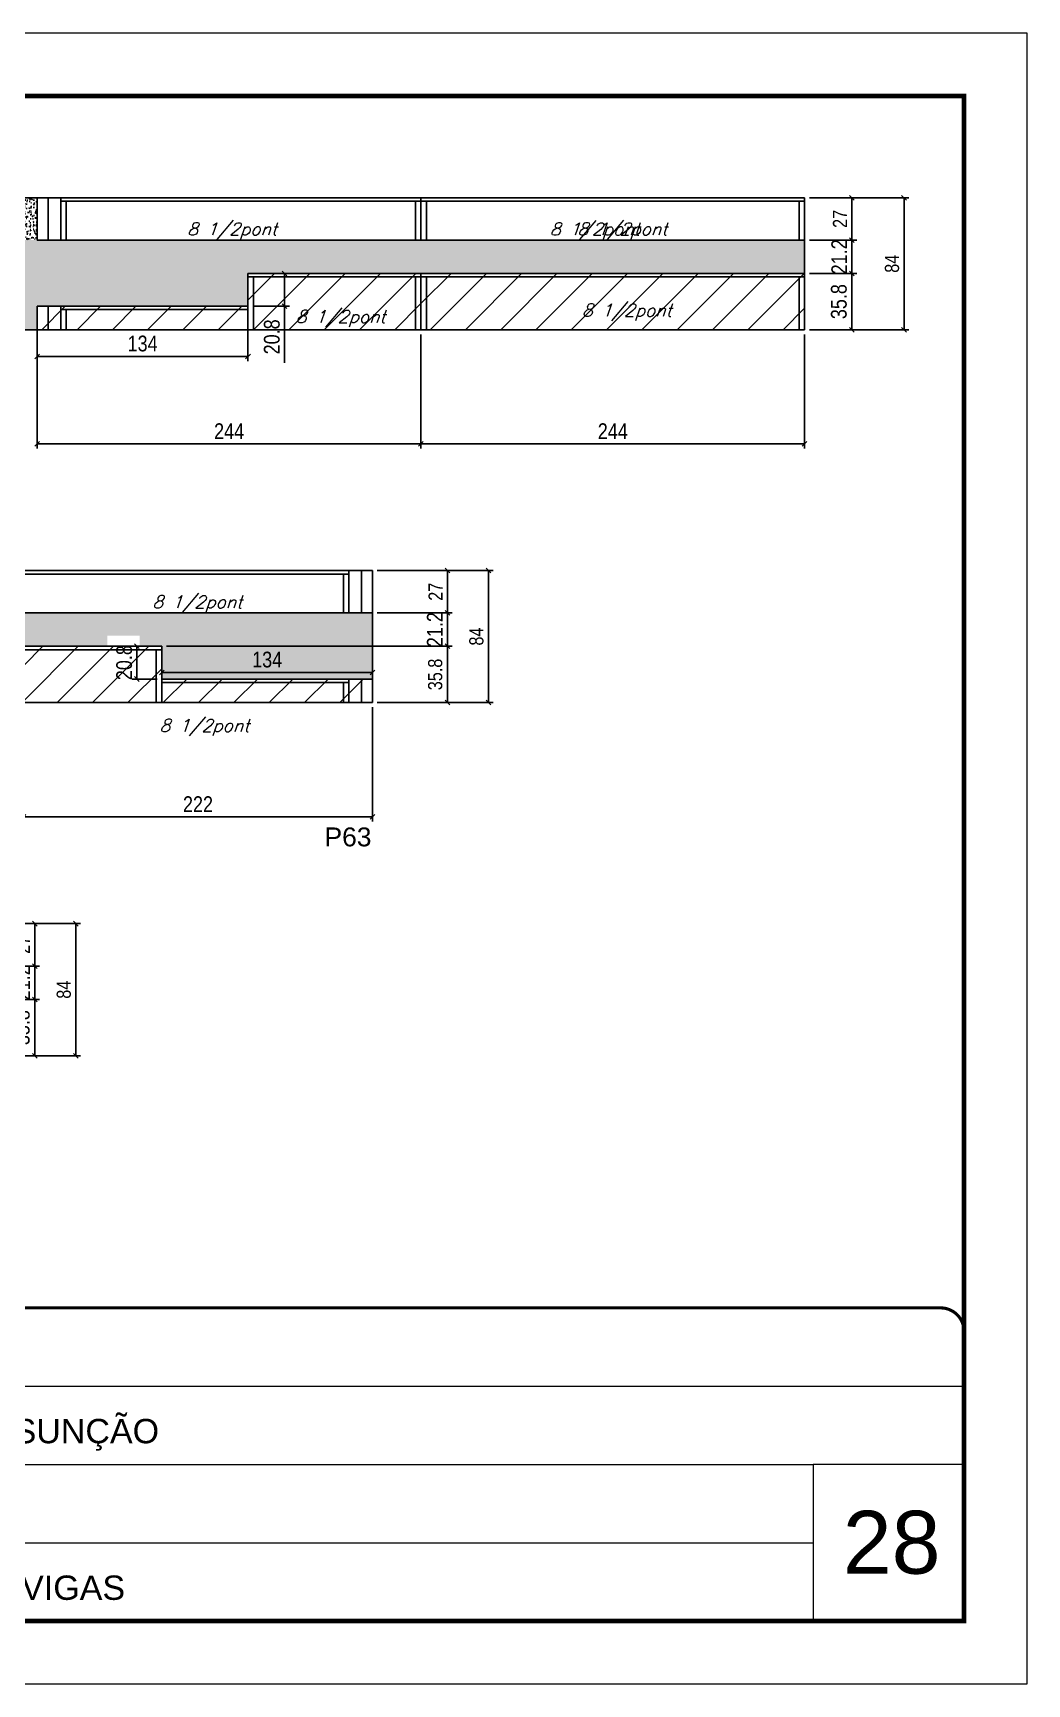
# Model space of a CAD drawing. Extents: x -20960 to -5926, y -2106 to 21915.
# Drawn here: x -6586 to -5953, y 13974 to 15024 of the extents above; entities that cross this region are included whole.
import ezdxf

# ---------------------------------------------------------------- set-up
doc = ezdxf.new("R2010")
doc.units = 0
doc.linetypes.add('CONTINUO', pattern=[0])
doc.linetypes.add('DASHED', pattern=[0.75, 0.5, -0.25])
for name, color, linetype in [('5', 5, 'Continuous'), ('COTA', 241, 'Continuous'), ('Painéis', 200, 'Continuous'), ('Reaproveitamento', 251, 'Continuous'), ('SARR_2.2x7', 40, 'Continuous'), ('SARR_3.5x7', 81, 'Continuous'), ('texto', 7, 'Continuous')]:
    doc.layers.add(name, color=color, linetype=linetype)
for name, color, linetype, lineweight in [('CARIMBO', 255, 'Continuous', 9), ('Folhas', 255, 'Continuous', 9), ('SARRAFO DE PRESSAO', 251, 'DASHED', 9)]:
    doc.layers.add(name, color=color, linetype=linetype, lineweight=lineweight)
doc.styles.add('ARIAL', font='arial.ttf')
doc.styles.add('COTA TECNICA', font='techl___.ttf', dxfattribs={"height": 10})
doc.styles.add('COTA TECNICA-50', font='techl___.ttf', dxfattribs={"height": 9})
doc.styles.add('Romans', font='romans.shx')
doc.styles.get("Standard").update_dxf_attribs({"font": 'arial.ttf'})
doc.dimstyles.new('COTA PAINEL-50', dxfattribs={"dimtxt": 9, "dimasz": 3, "dimexe": 3, "dimexo": 3, "dimgap": 3, "dimtad": 1, "dimdec": 1, "dimzin": 12, "dimdsep": 46, "dimtxsty": 'COTA TECNICA-50', "dimblk1": 'OBLIQUE', "dimblk2": 'OBLIQUE', "dimsah": 1, "dimcen": 0.9, "dimclrd": 4, "dimclre": 4, "dimclrt": 240, "dimadec": 1, "dimazin": 3, "dimtfac": 1, "dimtdec": 1, "dimtmove": 0, "dimatfit": 3, "dimfxl": 1, "dimtolj": 1, "dimtzin": 12, "dimarcsym": 0})
doc.dimstyles.new('PAINEL', dxfattribs={"dimtxt": 10, "dimasz": 3, "dimexe": 3, "dimexo": 3, "dimgap": 3, "dimtad": 1, "dimdec": 1, "dimzin": 12, "dimdsep": 46, "dimtxsty": 'COTA TECNICA', "dimblk1": 'OBLIQUE', "dimblk2": 'OBLIQUE', "dimsah": 1, "dimcen": 0.9, "dimclrd": 4, "dimclre": 4, "dimclrt": 240, "dimadec": 1, "dimazin": 3, "dimtfac": 1, "dimtdec": 1, "dimtmove": 0, "dimatfit": 3, "dimfxl": 1, "dimtolj": 1, "dimtzin": 12, "dimarcsym": 0})
pattern_1 = [(45, (4755, -2297.15), (-11.22532, 11.22532), [])]

# ---------------------------------------------------------------- blocks, each defined once
blk = doc.blocks.new('9999999999')
at = {"color": 30, "linetype": 'CONTINUO'}
for p, q in [((98564.6, 34379.6), (99584, 34379.6)), ((98564.6, 34329.8), (99488, 34329.8)), ((99584, 34329.8), (99488, 34329.8)), ((99488, 34329.8), (99488, 34230.2)), ((98564.6, 34280), (99488, 34280))]:
    blk.add_line(p, q, dxfattribs=at)
at = {"color": 30, "linetype": 'CONTINUO', "const_width": 2}
blk.add_lwpolyline([(99584, 34230.2), (99584, 34414.4, 0.414214), (99569, 34429.4), (98229, 34429.4, 0.414214), (98214, 34414.4), (98214, 34245.2, 0.414214), (98229, 34230.2), (99584, 34230.2)], format="xyb", dxfattribs=at)
at = {"layer": 'Folhas'}
blk.add_lwpolyline([(98139, 34190.2), (99624, 34190.2), (99624, 35240.2), (98139, 35240.2)], close=True, dxfattribs=at)
at = {"layer": 'Folhas', "color": 30, "const_width": 3}
blk.add_lwpolyline([(98214, 34230.2), (99584, 34230.2), (99584, 35200.2), (98214, 35200.2)], close=True, dxfattribs=at)
at = {"color": 7, "linetype": 'Continuous', "ltscale": 5, "style": 'ARIAL'}
for s, p in [('HOSPITAL ASSUNÇÃO', (98837.7, 34343.3)), ('LATERAIS DE VIGAS', (98837.7, 34243.7))]:
    blk.add_text(s, height=15.483, dxfattribs=at).set_placement(p)
blk = doc.blocks.new('_Oblique')
at = {"color": 0, "linetype": 'ByBlock', "lineweight": -2}
blk.add_line((-0.5, -0.5), (0.5, 0.5), dxfattribs=at)
blk = doc.blocks.new('*D835')
at = {"layer": 'COTA', "color": 4, "lineweight": -2, "ltscale": 25, "transparency": 16777216}
for p, q in [((-6582.9, 14832.2), (-6582.9, 14759.7)), ((-6338.9, 14832.2), (-6338.9, 14759.7)), ((-6582.9, 14762.7), (-6338.9, 14762.7))]:
    blk.add_line(p, q, dxfattribs=at)
at = {"layer": 'Defpoints', "color": 0, "ltscale": 25, "transparency": 16777216}
for p in [(-6582.9, 14835.2), (-6338.9, 14835.2), (-6338.9, 14762.7)]:
    blk.add_point(p, dxfattribs=at)
at = {"layer": 'COTA', "color": 4, "lineweight": -2, "ltscale": 25, "transparency": 16777216, "xscale": 3, "yscale": 3, "zscale": 3, "rotation": 180}
blk.add_blockref('_Oblique', (-6582.9, 14762.7), dxfattribs=at)
at = {"layer": 'COTA', "color": 4, "lineweight": -2, "ltscale": 25, "transparency": 16777216, "xscale": 3, "yscale": 3, "zscale": 3}
blk.add_blockref('_Oblique', (-6338.9, 14762.7), dxfattribs=at)
at = {"layer": 'COTA', "color": 240, "ltscale": 25, "transparency": 16777216, "insert": (-6460.9, 14770.7), "char_height": 10, "attachment_point": 5, "style": 'COTA TECNICA'}
blk.add_mtext('\\A1;244', dxfattribs=at)
blk = doc.blocks.new('*D836')
at = {"layer": 'COTA', "color": 4, "lineweight": -2, "ltscale": 25, "transparency": 16777216}
for p, q in [((-6338.9, 14832.2), (-6338.9, 14759.7)), ((-6094.9, 14832.2), (-6094.9, 14759.7)), ((-6338.9, 14762.7), (-6094.9, 14762.7))]:
    blk.add_line(p, q, dxfattribs=at)
at = {"layer": 'Defpoints', "color": 0, "ltscale": 25, "transparency": 16777216}
for p in [(-6338.9, 14835.2), (-6094.9, 14835.2), (-6094.9, 14762.7)]:
    blk.add_point(p, dxfattribs=at)
at = {"layer": 'COTA', "color": 4, "lineweight": -2, "ltscale": 25, "transparency": 16777216, "xscale": 3, "yscale": 3, "zscale": 3, "rotation": 180}
blk.add_blockref('_Oblique', (-6338.9, 14762.7), dxfattribs=at)
at = {"layer": 'COTA', "color": 4, "lineweight": -2, "ltscale": 25, "transparency": 16777216, "xscale": 3, "yscale": 3, "zscale": 3}
blk.add_blockref('_Oblique', (-6094.9, 14762.7), dxfattribs=at)
at = {"layer": 'COTA', "color": 240, "ltscale": 25, "transparency": 16777216, "insert": (-6216.9, 14770.7), "char_height": 10, "attachment_point": 5, "style": 'COTA TECNICA'}
blk.add_mtext('\\A1;244', dxfattribs=at)
blk = doc.blocks.new('*D854')
at = {"layer": 'COTA', "color": 4, "lineweight": -2, "ltscale": 25, "transparency": 16777216}
for p, q in [((-6582.9, 14847.2), (-6582.9, 14815.2)), ((-6448.9, 14847.2), (-6448.9, 14815.2)), ((-6582.9, 14818.2), (-6448.9, 14818.2))]:
    blk.add_line(p, q, dxfattribs=at)
at = {"layer": 'Defpoints', "color": 0, "ltscale": 25, "transparency": 16777216}
for p in [(-6582.9, 14850.2), (-6448.9, 14850.2), (-6448.9, 14818.2)]:
    blk.add_point(p, dxfattribs=at)
at = {"layer": 'COTA', "color": 4, "lineweight": -2, "ltscale": 25, "transparency": 16777216, "xscale": 3, "yscale": 3, "zscale": 3, "rotation": 180}
blk.add_blockref('_Oblique', (-6582.9, 14818.2), dxfattribs=at)
at = {"layer": 'COTA', "color": 4, "lineweight": -2, "ltscale": 25, "transparency": 16777216, "xscale": 3, "yscale": 3, "zscale": 3}
blk.add_blockref('_Oblique', (-6448.9, 14818.2), dxfattribs=at)
at = {"layer": 'COTA', "color": 240, "ltscale": 25, "transparency": 16777216, "insert": (-6515.9, 14826.4), "char_height": 10, "attachment_point": 5, "style": 'COTA TECNICA'}
blk.add_mtext('\\A1;134', dxfattribs=at)
blk = doc.blocks.new('*D856')
at = {"layer": 'COTA', "color": 4, "lineweight": -2, "ltscale": 25, "transparency": 16777216}
for p, q in [((-6445.9, 14871), (-6422.6, 14871)), ((-6425.6, 14871), (-6425.6, 14850.2)), ((-6445.9, 14850.2), (-6422.6, 14850.2)), ((-6425.6, 14850.2), (-6425.6, 14814.2))]:
    blk.add_line(p, q, dxfattribs=at)
at = {"layer": 'Defpoints', "color": 0, "ltscale": 25, "transparency": 16777216}
for p in [(-6448.9, 14871), (-6448.9, 14850.2), (-6425.6, 14850.2)]:
    blk.add_point(p, dxfattribs=at)
at = {"layer": 'COTA', "color": 4, "lineweight": -2, "ltscale": 25, "transparency": 16777216, "xscale": 3, "yscale": 3, "zscale": 3}
for p, rotation in [((-6425.6, 14871), 90), ((-6425.6, 14850.2), 270)]:
    blk.add_blockref('_Oblique', p, dxfattribs=dict(at, rotation=rotation))
at = {"layer": 'COTA', "color": 240, "ltscale": 25, "transparency": 16777216, "insert": (-6433.7, 14830.7), "char_height": 10, "attachment_point": 5, "rotation": 90, "style": 'COTA TECNICA'}
blk.add_mtext('\\A1;20.8', dxfattribs=at)
blk = doc.blocks.new('*D862')
at = {"layer": 'COTA', "color": 4, "lineweight": -2, "ltscale": 25, "transparency": 16777216}
for p, q in [((-6091.9, 14892.2), (-6061.8, 14892.2)), ((-6064.8, 14871), (-6064.8, 14892.2)), ((-6091.9, 14871), (-6061.8, 14871))]:
    blk.add_line(p, q, dxfattribs=at)
at = {"layer": 'Defpoints', "color": 0, "ltscale": 25, "transparency": 16777216}
for p in [(-6094.9, 14892.2), (-6064.8, 14892.2), (-6094.9, 14871)]:
    blk.add_point(p, dxfattribs=at)
at = {"layer": 'COTA', "color": 4, "lineweight": -2, "ltscale": 25, "transparency": 16777216, "xscale": 3, "yscale": 3, "zscale": 3}
for p, rotation in [((-6064.8, 14892.2), 90), ((-6064.8, 14871), 270)]:
    blk.add_blockref('_Oblique', p, dxfattribs=dict(at, rotation=rotation))
at = {"layer": 'COTA', "color": 240, "ltscale": 25, "transparency": 16777216, "insert": (-6072.9, 14881.6), "char_height": 10, "attachment_point": 5, "rotation": 90, "style": 'COTA TECNICA'}
blk.add_mtext('\\A1;21.2', dxfattribs=at)
blk = doc.blocks.new('*D863')
at = {"layer": 'COTA', "color": 4, "lineweight": -2, "ltscale": 25, "transparency": 16777216}
for p, q in [((-6609.4, 14430.5), (-6581.5, 14430.5)), ((-6584.5, 14409.3), (-6584.5, 14430.5)), ((-6609.4, 14409.3), (-6581.5, 14409.3))]:
    blk.add_line(p, q, dxfattribs=at)
at = {"layer": 'Defpoints', "color": 0, "ltscale": 25, "transparency": 16777216}
for p in [(-6612.4, 14430.5), (-6584.5, 14430.5), (-6612.4, 14409.3)]:
    blk.add_point(p, dxfattribs=at)
at = {"layer": 'COTA', "color": 4, "lineweight": -2, "ltscale": 25, "transparency": 16777216, "xscale": 3, "yscale": 3, "zscale": 3}
for p, rotation in [((-6584.5, 14430.5), 90), ((-6584.5, 14409.3), 270)]:
    blk.add_blockref('_Oblique', p, dxfattribs=dict(at, rotation=rotation))
at = {"layer": 'COTA', "color": 240, "ltscale": 25, "transparency": 16777216, "insert": (-6592.6, 14419.9), "char_height": 10, "attachment_point": 5, "rotation": 90, "style": 'COTA TECNICA'}
blk.add_mtext('\\A1;21.2', dxfattribs=at)
blk = doc.blocks.new('*D841')
at = {"layer": 'COTA', "color": 4, "lineweight": -2, "ltscale": 25, "transparency": 16777216}
for p, q in [((-6591.7, 14595.1), (-6591.7, 14522.5)), ((-6369.7, 14595.1), (-6369.7, 14522.5)), ((-6591.7, 14525.5), (-6369.7, 14525.5))]:
    blk.add_line(p, q, dxfattribs=at)
at = {"layer": 'Defpoints', "color": 0, "ltscale": 25, "transparency": 16777216}
for p in [(-6591.7, 14598.1), (-6369.7, 14598.1), (-6369.7, 14525.5)]:
    blk.add_point(p, dxfattribs=at)
at = {"layer": 'COTA', "color": 4, "lineweight": -2, "ltscale": 25, "transparency": 16777216, "xscale": 3, "yscale": 3, "zscale": 3, "rotation": 180}
blk.add_blockref('_Oblique', (-6591.7, 14525.5), dxfattribs=at)
at = {"layer": 'COTA', "color": 4, "lineweight": -2, "ltscale": 25, "transparency": 16777216, "xscale": 3, "yscale": 3, "zscale": 3}
blk.add_blockref('_Oblique', (-6369.7, 14525.5), dxfattribs=at)
at = {"layer": 'COTA', "color": 240, "ltscale": 25, "transparency": 16777216, "insert": (-6480.7, 14533.5), "char_height": 10, "attachment_point": 5, "style": 'COTA TECNICA'}
blk.add_mtext('\\A1;222', dxfattribs=at)
blk = doc.blocks.new('*D866')
at = {"layer": 'COTA', "color": 4, "lineweight": -2, "ltscale": 25, "transparency": 16777216}
for p, q in [((-6366.7, 14655.1), (-6319.1, 14655.1)), ((-6322.1, 14633.9), (-6322.1, 14655.1)), ((-6500.7, 14633.9), (-6319.1, 14633.9))]:
    blk.add_line(p, q, dxfattribs=at)
at = {"layer": 'Defpoints', "color": 0, "ltscale": 25, "transparency": 16777216}
for p in [(-6369.7, 14655.1), (-6322.1, 14655.1), (-6503.7, 14633.9)]:
    blk.add_point(p, dxfattribs=at)
at = {"layer": 'COTA', "color": 4, "lineweight": -2, "ltscale": 25, "transparency": 16777216, "xscale": 3, "yscale": 3, "zscale": 3}
for p, rotation in [((-6322.1, 14655.1), 90), ((-6322.1, 14633.9), 270)]:
    blk.add_blockref('_Oblique', p, dxfattribs=dict(at, rotation=rotation))
at = {"layer": 'COTA', "color": 240, "ltscale": 25, "transparency": 16777216, "insert": (-6330.1, 14644.5), "char_height": 10, "attachment_point": 5, "rotation": 90, "style": 'COTA TECNICA'}
blk.add_mtext('\\A1;21.2', dxfattribs=at)
blk = doc.blocks.new('*D867')
at = {"layer": 'COTA', "color": 4, "lineweight": -2, "ltscale": 25, "transparency": 16777216}
for p, q in [((-6506.7, 14633.9), (-6522.5, 14633.9)), ((-6519.5, 14633.9), (-6519.5, 14613.1)), ((-6506.7, 14613.1), (-6522.5, 14613.1))]:
    blk.add_line(p, q, dxfattribs=at)
at = {"layer": 'Defpoints', "color": 0, "ltscale": 25, "transparency": 16777216}
for p in [(-6503.7, 14633.9), (-6519.5, 14613.1), (-6503.7, 14613.1)]:
    blk.add_point(p, dxfattribs=at)
at = {"layer": 'COTA', "color": 4, "lineweight": -2, "ltscale": 25, "transparency": 16777216, "xscale": 3, "yscale": 3, "zscale": 3}
for p, rotation in [((-6519.5, 14633.9), 90), ((-6519.5, 14613.1), 270)]:
    blk.add_blockref('_Oblique', p, dxfattribs=dict(at, rotation=rotation))
at = {"layer": 'COTA', "color": 240, "ltscale": 25, "transparency": 16777216, "insert": (-6527.6, 14623.5), "char_height": 10, "attachment_point": 5, "rotation": 90, "style": 'COTA TECNICA'}
blk.add_mtext('\\A1;20.8', dxfattribs=at)
blk = doc.blocks.new('*D847')
at = {"layer": 'COTA', "color": 4, "lineweight": -2, "ltscale": 25, "transparency": 16777216}
for p, q in [((-6503.7, 14616.1), (-6503.7, 14620.2)), ((-6503.7, 14617.2), (-6369.7, 14617.2)), ((-6369.7, 14616.1), (-6369.7, 14620.2))]:
    blk.add_line(p, q, dxfattribs=at)
at = {"layer": 'Defpoints', "color": 0, "ltscale": 25, "transparency": 16777216}
for p in [(-6369.7, 14617.2), (-6503.7, 14613.1), (-6369.7, 14613.1)]:
    blk.add_point(p, dxfattribs=at)
at = {"layer": 'COTA', "color": 4, "lineweight": -2, "ltscale": 25, "transparency": 16777216, "xscale": 3, "yscale": 3, "zscale": 3, "rotation": 180}
blk.add_blockref('_Oblique', (-6503.7, 14617.2), dxfattribs=at)
at = {"layer": 'COTA', "color": 4, "lineweight": -2, "ltscale": 25, "transparency": 16777216, "xscale": 3, "yscale": 3, "zscale": 3}
blk.add_blockref('_Oblique', (-6369.7, 14617.2), dxfattribs=at)
at = {"layer": 'COTA', "color": 240, "ltscale": 25, "transparency": 16777216, "insert": (-6436.7, 14625.4), "char_height": 10, "attachment_point": 5, "style": 'COTA TECNICA'}
blk.add_mtext('\\A1;134', dxfattribs=at)
blk = doc.blocks.new('*D848')
at = {"layer": 'COTA', "color": 4, "lineweight": -2, "ltscale": 25, "transparency": 16777216}
for p, q in [((-6091.9, 14871), (-6061.8, 14871)), ((-6064.8, 14835.2), (-6064.8, 14871)), ((-6091.9, 14835.2), (-6061.8, 14835.2))]:
    blk.add_line(p, q, dxfattribs=at)
at = {"layer": 'Defpoints', "color": 0, "ltscale": 25, "transparency": 16777216}
for p in [(-6094.9, 14871), (-6064.8, 14871), (-6094.9, 14835.2)]:
    blk.add_point(p, dxfattribs=at)
at = {"layer": 'COTA', "color": 4, "lineweight": -2, "ltscale": 25, "transparency": 16777216, "xscale": 3, "yscale": 3, "zscale": 3}
for p, rotation in [((-6064.8, 14871), 90), ((-6064.8, 14835.2), 270)]:
    blk.add_blockref('_Oblique', p, dxfattribs=dict(at, rotation=rotation))
at = {"layer": 'COTA', "color": 240, "ltscale": 25, "transparency": 16777216, "insert": (-6073.1, 14853.1), "char_height": 10, "attachment_point": 5, "rotation": 90, "style": 'COTA TECNICA'}
blk.add_mtext('\\A1;35.8', dxfattribs=at)
blk = doc.blocks.new('*D851')
at = {"layer": 'COTA', "color": 4, "lineweight": -2, "ltscale": 25, "transparency": 16777216}
for p, q in [((-6609.4, 14409.3), (-6581.5, 14409.3)), ((-6584.5, 14373.5), (-6584.5, 14409.3)), ((-6609.4, 14373.5), (-6581.5, 14373.5))]:
    blk.add_line(p, q, dxfattribs=at)
at = {"layer": 'Defpoints', "color": 0, "ltscale": 25, "transparency": 16777216}
for p in [(-6612.4, 14409.3), (-6584.5, 14409.3), (-6612.4, 14373.5)]:
    blk.add_point(p, dxfattribs=at)
at = {"layer": 'COTA', "color": 4, "lineweight": -2, "ltscale": 25, "transparency": 16777216, "xscale": 3, "yscale": 3, "zscale": 3}
for p, rotation in [((-6584.5, 14409.3), 90), ((-6584.5, 14373.5), 270)]:
    blk.add_blockref('_Oblique', p, dxfattribs=dict(at, rotation=rotation))
at = {"layer": 'COTA', "color": 240, "ltscale": 25, "transparency": 16777216, "insert": (-6592.7, 14391.4), "char_height": 10, "attachment_point": 5, "rotation": 90, "style": 'COTA TECNICA'}
blk.add_mtext('\\A1;35.8', dxfattribs=at)
blk = doc.blocks.new('*D844')
at = {"layer": 'COTA', "color": 4, "lineweight": -2, "transparency": 16777216}
for p, q in [((-6091.9, 14919.2), (-6028.7, 14919.2)), ((-6031.7, 14919.2), (-6031.7, 14835.2)), ((-6091.9, 14835.2), (-6028.7, 14835.2))]:
    blk.add_line(p, q, dxfattribs=at)
at = {"layer": 'Defpoints', "color": 0, "transparency": 16777216}
for p in [(-6094.9, 14919.2), (-6094.9, 14835.2), (-6031.7, 14835.2)]:
    blk.add_point(p, dxfattribs=at)
at = {"layer": 'COTA', "color": 4, "lineweight": -2, "transparency": 16777216, "xscale": 3, "yscale": 3, "zscale": 3}
for p, rotation in [((-6031.7, 14919.2), 90), ((-6031.7, 14835.2), 270)]:
    blk.add_blockref('_Oblique', p, dxfattribs=dict(at, rotation=rotation))
at = {"layer": 'COTA', "color": 240, "transparency": 16777216, "insert": (-6039.3, 14877.2), "char_height": 9, "attachment_point": 5, "rotation": 90, "style": 'COTA TECNICA-50'}
blk.add_mtext('\\A1;84', dxfattribs=at)
blk = doc.blocks.new('*D868')
at = {"layer": 'COTA', "color": 4, "lineweight": -2, "transparency": 16777216}
for p, q in [((-6091.9, 14919.2), (-6061.8, 14919.2)), ((-6064.8, 14892.2), (-6064.8, 14919.2)), ((-6091.9, 14892.2), (-6061.8, 14892.2))]:
    blk.add_line(p, q, dxfattribs=at)
at = {"layer": 'Defpoints', "color": 0, "transparency": 16777216}
for p in [(-6094.9, 14919.2), (-6064.8, 14919.2), (-6094.9, 14892.2)]:
    blk.add_point(p, dxfattribs=at)
at = {"layer": 'COTA', "color": 4, "lineweight": -2, "transparency": 16777216, "xscale": 3, "yscale": 3, "zscale": 3}
for p, rotation in [((-6064.8, 14919.2), 90), ((-6064.8, 14892.2), 270)]:
    blk.add_blockref('_Oblique', p, dxfattribs=dict(at, rotation=rotation))
at = {"layer": 'COTA', "color": 240, "transparency": 16777216, "insert": (-6072.4, 14905.7), "char_height": 9, "attachment_point": 5, "rotation": 90, "style": 'COTA TECNICA-50'}
blk.add_mtext('\\A1;27', dxfattribs=at)
blk = doc.blocks.new('*D869')
at = {"layer": 'COTA', "color": 4, "lineweight": -2, "transparency": 16777216}
for p, q in [((-6500.7, 14633.9), (-6319.1, 14633.9)), ((-6322.1, 14633.9), (-6322.1, 14598.1)), ((-6366.7, 14598.1), (-6319.1, 14598.1))]:
    blk.add_line(p, q, dxfattribs=at)
at = {"layer": 'Defpoints', "color": 0, "transparency": 16777216}
for p in [(-6503.7, 14633.9), (-6369.7, 14598.1), (-6322.1, 14598.1)]:
    blk.add_point(p, dxfattribs=at)
at = {"layer": 'COTA', "color": 4, "lineweight": -2, "transparency": 16777216, "xscale": 3, "yscale": 3, "zscale": 3}
for p, rotation in [((-6322.1, 14633.9), 90), ((-6322.1, 14598.1), 270)]:
    blk.add_blockref('_Oblique', p, dxfattribs=dict(at, rotation=rotation))
at = {"layer": 'COTA', "color": 240, "transparency": 16777216, "insert": (-6329.8, 14616), "char_height": 9, "attachment_point": 5, "rotation": 90, "style": 'COTA TECNICA-50'}
blk.add_mtext('\\A1;35.8', dxfattribs=at)
blk = doc.blocks.new('*D870')
at = {"layer": 'COTA', "color": 4, "lineweight": -2, "transparency": 16777216}
for p, q in [((-6366.7, 14682.1), (-6319.1, 14682.1)), ((-6322.1, 14655.1), (-6322.1, 14682.1)), ((-6366.7, 14655.1), (-6319.1, 14655.1))]:
    blk.add_line(p, q, dxfattribs=at)
at = {"layer": 'Defpoints', "color": 0, "transparency": 16777216}
for p in [(-6369.7, 14682.1), (-6322.1, 14682.1), (-6369.7, 14655.1)]:
    blk.add_point(p, dxfattribs=at)
at = {"layer": 'COTA', "color": 4, "lineweight": -2, "transparency": 16777216, "xscale": 3, "yscale": 3, "zscale": 3}
for p, rotation in [((-6322.1, 14682.1), 90), ((-6322.1, 14655.1), 270)]:
    blk.add_blockref('_Oblique', p, dxfattribs=dict(at, rotation=rotation))
at = {"layer": 'COTA', "color": 240, "transparency": 16777216, "insert": (-6329.6, 14668.6), "char_height": 9, "attachment_point": 5, "rotation": 90, "style": 'COTA TECNICA-50'}
blk.add_mtext('\\A1;27', dxfattribs=at)
blk = doc.blocks.new('*D871')
at = {"layer": 'COTA', "color": 4, "lineweight": -2, "transparency": 16777216}
for p, q in [((-6366.7, 14682.1), (-6293, 14682.1)), ((-6296, 14682.1), (-6296, 14598.1)), ((-6366.7, 14598.1), (-6293, 14598.1))]:
    blk.add_line(p, q, dxfattribs=at)
at = {"layer": 'Defpoints', "color": 0, "transparency": 16777216}
for p in [(-6369.7, 14682.1), (-6369.7, 14598.1), (-6296, 14598.1)]:
    blk.add_point(p, dxfattribs=at)
at = {"layer": 'COTA', "color": 4, "lineweight": -2, "transparency": 16777216, "xscale": 3, "yscale": 3, "zscale": 3}
for p, rotation in [((-6296, 14682.1), 90), ((-6296, 14598.1), 270)]:
    blk.add_blockref('_Oblique', p, dxfattribs=dict(at, rotation=rotation))
at = {"layer": 'COTA', "color": 240, "transparency": 16777216, "insert": (-6303.6, 14640.1), "char_height": 9, "attachment_point": 5, "rotation": 90, "style": 'COTA TECNICA-50'}
blk.add_mtext('\\A1;84', dxfattribs=at)
blk = doc.blocks.new('*D872')
at = {"layer": 'COTA', "color": 4, "lineweight": -2, "transparency": 16777216}
for p, q in [((-6609.4, 14457.5), (-6581.5, 14457.5)), ((-6584.5, 14430.5), (-6584.5, 14457.5)), ((-6609.4, 14430.5), (-6581.5, 14430.5))]:
    blk.add_line(p, q, dxfattribs=at)
at = {"layer": 'Defpoints', "color": 0, "transparency": 16777216}
for p in [(-6612.4, 14457.5), (-6584.5, 14457.5), (-6612.4, 14430.5)]:
    blk.add_point(p, dxfattribs=at)
at = {"layer": 'COTA', "color": 4, "lineweight": -2, "transparency": 16777216, "xscale": 3, "yscale": 3, "zscale": 3}
for p, rotation in [((-6584.5, 14457.5), 90), ((-6584.5, 14430.5), 270)]:
    blk.add_blockref('_Oblique', p, dxfattribs=dict(at, rotation=rotation))
at = {"layer": 'COTA', "color": 240, "transparency": 16777216, "insert": (-6592.1, 14444), "char_height": 9, "attachment_point": 5, "rotation": 90, "style": 'COTA TECNICA-50'}
blk.add_mtext('\\A1;27', dxfattribs=at)
blk = doc.blocks.new('*D843')
at = {"layer": 'COTA', "color": 4, "lineweight": -2, "transparency": 16777216}
for p, q in [((-6609.4, 14457.5), (-6555.4, 14457.5)), ((-6558.4, 14457.5), (-6558.4, 14373.5)), ((-6609.4, 14373.5), (-6555.4, 14373.5))]:
    blk.add_line(p, q, dxfattribs=at)
at = {"layer": 'Defpoints', "color": 0, "transparency": 16777216}
for p in [(-6612.4, 14457.5), (-6612.4, 14373.5), (-6558.4, 14373.5)]:
    blk.add_point(p, dxfattribs=at)
at = {"layer": 'COTA', "color": 4, "lineweight": -2, "transparency": 16777216, "xscale": 3, "yscale": 3, "zscale": 3}
for p, rotation in [((-6558.4, 14457.5), 90), ((-6558.4, 14373.5), 270)]:
    blk.add_blockref('_Oblique', p, dxfattribs=dict(at, rotation=rotation))
at = {"layer": 'COTA', "color": 240, "transparency": 16777216, "insert": (-6566, 14415.5), "char_height": 9, "attachment_point": 5, "rotation": 90, "style": 'COTA TECNICA-50'}
blk.add_mtext('\\A1;84', dxfattribs=at)

msp = doc.modelspace()

# ---------------------------------------------------------------- hatches: boundary and pattern name
at = {"layer": 'COTA', "linetype": 'ByBlock'}
h = msp.add_hatch(dxfattribs=at)
h.set_pattern_fill('AR-CONC', color=256, scale=0.03)
h.set_pattern_definition([(50, (4768.5, 2297.15), (5.4655401, -0.4781726), [0.5715, -6.2865]), (355, (4768.5, 2297.15), (-1.0573026, 5.7317054), [0.4572, -5.0292175]), (100.451445, (4768.9555, 2297.1104), (4.4082374, 5.2535326), [0.4857003, -5.3427073]), (46.1842, (4768.5, 2298.674), (8.1323712, -1.2612698), [0.85725, -9.42975]), (96.63556, (4769.178, 2298.569), (7.122124, 7.4227837), [0.7285507, -8.0140682]), (351.18415, (4768.5, 2298.674), (7.122124, 7.4227837), [0.685799, -7.543792]), (21, (4769.262, 2298.293), (4.5484317, -3.067956), [0.5715, -6.2865]), (326, (4769.262, 2298.293), (1.8540609, 5.525639), [0.4572, -5.0292]), (71.451445, (4769.641, 2298.0376), (6.4024926, 2.457683), [0.4857003, -5.3426981]), (37.5, (4768.5, 2297.1502), (0.0926581, 2.53665117), [0, -4.96824, 0, -5.1054, 0, -5.04825]), (7.5, (4768.5, 2297.1502), (2.00458988, 3.00541724), [0, -2.91084, 0, -4.85394, 0, -1.92405]), (327.5, (4766.8007, 2297.1502), (4.06771786, -0.17186232), [0, -1.905, 0, -5.9436, 0, -7.8867]), (317.5, (4766.0387, 2297.1502), (4.44387544, 0.7627947), [0, -2.4765, 0, -3.94716, 0, -5.6007])])
h.paths.add_polyline_path([(-6582.93, 14919.2), (-6622.93, 14919.2), (-6622.93, 14892.2), (-6582.93, 14892.2)])
h = msp.add_hatch(dxfattribs=at)
h.set_pattern_fill('AR-CONC', color=256, scale=0.03)
h.set_pattern_definition([(50, (-146243.808, -16891.452), (5.46554007, -0.47817257), [0.5715, -6.2865]), (355, (-146243.808, -16891.452), (-1.05730264, 5.73170536), [0.4572, -5.02921753]), (100.4514447, (-146243.3526, -16891.492), (4.40823741, 5.25353256), [0.48570026, -5.34270734]), (46.1842, (-146243.808, -16889.928), (8.13237123, -1.26126984), [0.85725, -9.42975]), (96.6355576, (-146243.13, -16890.033), (7.122124, 7.42278374), [0.7285507, -8.01406824]), (351.184151, (-146243.808, -16889.928), (7.122124, 7.42278374), [0.685799, -7.54379196]), (21, (-146243.046, -16890.309), (4.54843174, -3.06795595), [0.5715, -6.2865]), (326, (-146243.046, -16890.309), (1.85406085, 5.52563898), [0.4572, -5.0292]), (71.451445, (-146242.667, -16890.565), (6.40249258, 2.45768307), [0.48570026, -5.34269813]), (37.5, (-146243.808, -16891.4522), (0.092658098, 2.536651166), [0, -4.96824, 0, -5.1054, 0, -5.04825]), (7.5, (-146243.808, -16891.4522), (2.004589875, 3.005417245), [0, -2.91084, 0, -4.85394, 0, -1.92405]), (327.5, (-146245.5073, -16891.4522), (4.067717855, -0.17186232), [0, -1.905, 0, -5.9436, 0, -7.8867]), (317.5, (-146246.2693, -16891.4522), (4.44387544, 0.76279473), [0, -2.4765, 0, -3.94716, 0, -5.6007])])
h.paths.add_polyline_path([(-6622.93, 14892.2), (-6756.93, 14892.2), (-7322.43, 14892.2), (-7322.43, 14871), (-6756.93, 14871), (-6756.93, 14850.2), (-6622.93, 14850.2), (-6622.93, 14835.2), (-6582.93, 14835.2), (-6582.93, 14850.2), (-6448.93, 14850.2), (-6448.93, 14871), (-6094.93, 14871), (-6094.93, 14871), (-6094.93, 14892.2), (-6448.93, 14892.2), (-6582.93, 14892.2)])
h = msp.add_hatch(dxfattribs=at)
h.set_pattern_fill('AR-CONC', color=256, scale=0.03)
h.set_pattern_definition([(50, (-147763.463, -14906.503), (5.46554007, -0.47817257), [0.5715, -6.2865]), (355, (-147763.463, -14906.503), (-1.05730264, 5.73170536), [0.4572, -5.02921753]), (100.4514447, (-147763.0074, -14906.543), (4.40823741, 5.25353256), [0.48570026, -5.34270734]), (46.1842, (-147763.463, -14904.979), (8.13237123, -1.26126984), [0.85725, -9.42975]), (96.6355576, (-147762.785, -14905.084), (7.122124, 7.42278374), [0.7285507, -8.01406824]), (351.184151, (-147763.463, -14904.979), (7.122124, 7.42278374), [0.685799, -7.54379196]), (21, (-147762.701, -14905.36), (4.54843174, -3.06795595), [0.5715, -6.2865]), (326, (-147762.701, -14905.36), (1.85406085, 5.52563898), [0.4572, -5.0292]), (71.451445, (-147762.322, -14905.6156), (6.40249258, 2.45768307), [0.48570026, -5.34269813]), (37.5, (-147763.4629, -14906.503), (0.092658098, 2.536651166), [0, -4.96824, 0, -5.1054, 0, -5.04825]), (7.5, (-147763.463, -14906.503), (2.004589875, 3.005417245), [0, -2.91084, 0, -4.85394, 0, -1.92405]), (327.5, (-147765.1622, -14906.503), (4.067717855, -0.17186232), [0, -1.905, 0, -5.9436, 0, -7.8867]), (317.5, (-147765.924, -14906.503), (4.44387544, 0.76279473), [0, -2.4765, 0, -3.94716, 0, -5.6007])])
h.paths.add_polyline_path([(-7322.43, 14655.08), (-7322.43, 14633.88), (-7234.43, 14633.88), (-7234.43, 14613.08), (-7100.43, 14613.08), (-7100.43, 14598.08), (-7079.7, 14598.08), (-7079.7, 14613.08), (-6945.7, 14613.08), (-6945.7, 14631.68), (-6945.7, 14633.88), (-6503.7, 14633.88), (-6503.7, 14613.08), (-6369.7, 14613.08), (-6369.7, 14655.08)])
h.paths.add_polyline_path([(-6517.79, 14633.88), (-6517.79, 14640.7), (-6538.37, 14640.7), (-6538.37, 14633.88)], flags=16)
at = {"layer": 'Reaproveitamento'}
h = msp.add_hatch(dxfattribs=at)
h.set_pattern_fill('ANSI31', color=256, scale=5)
h.set_pattern_definition(pattern_1)
h.paths.add_polyline_path([(-6582.93, 14835.2), (-6338.93, 14835.2), (-6338.93, 14871), (-6448.93, 14871), (-6448.93, 14850.2), (-6582.93, 14850.2)])
h = msp.add_hatch(dxfattribs=at)
h.set_pattern_fill('ANSI31', color=256, scale=5)
h.set_pattern_definition(pattern_1)
h.paths.add_polyline_path([(-6338.93, 14835.2), (-6094.93, 14835.2), (-6094.93, 14871), (-6338.93, 14871)])
h = msp.add_hatch(dxfattribs=at)
h.set_pattern_fill('ANSI31', color=256, scale=5)
h.set_pattern_definition([(45, (4755, -2319.664), (-11.22532, 11.22532), [])])
h.paths.add_polyline_path([(-6591.7, 14598.08), (-6369.7, 14598.08), (-6369.7, 14613.08), (-6503.7, 14613.08), (-6503.7, 14633.88), (-6591.7, 14633.88)])

# ---------------------------------------------------------------- linework, layer by layer
at = {"layer": 'COTA', "linetype": 'ByBlock'}
for p, q in [((-6622.93, 14919.2), (-6582.93, 14919.2)), ((-6582.93, 14892.2), (-6448.93, 14892.2)), ((-6448.93, 14892.2), (-6094.93, 14892.2)), ((-6094.93, 14871), (-6094.93, 14892.2)), ((-6094.93, 14892.2), (-6094.93, 14871)), ((-6622.93, 14835.2), (-6582.93, 14835.2)), ((-7322.43, 14655.08), (-6369.7, 14655.08)), ((-6369.7, 14613.08), (-6369.7, 14655.08))]:
    msp.add_line(p, q, dxfattribs=at)
at = {"layer": 'Painéis', "linetype": 'ByBlock'}
for p, q in [((-6582.93, 14919.2), (-6338.93, 14919.2)), ((-6338.93, 14919.2), (-6094.93, 14919.2)), ((-6338.93, 14919.2), (-6338.93, 14892.2)), ((-6338.93, 14919.2), (-6338.93, 14892.2)), ((-6582.93, 14892.2), (-6338.93, 14892.2)), ((-6338.93, 14892.2), (-6094.93, 14892.2)), ((-7079.7, 14682.08), (-6369.7, 14682.08)), ((-7079.7, 14655.08), (-6369.7, 14655.08))]:
    msp.add_line(p, q, dxfattribs=at)
at = {"layer": 'Painéis'}
for p, q in [((-6582.93, 14919.2), (-6582.93, 14892.2)), ((-6094.93, 14892.2), (-6094.93, 14919.2)), ((-6448.93, 14871), (-6094.93, 14871)), ((-6582.93, 14850.2), (-6448.93, 14850.2)), ((-6582.93, 14835.2), (-6094.93, 14835.2)), ((-6369.7, 14682.08), (-6369.7, 14655.08)), ((-6945.7, 14633.88), (-6503.7, 14633.88)), ((-6369.7, 14613.08), (-6369.7, 14598.08)), ((-7079.7, 14598.08), (-6369.7, 14598.08))]:
    msp.add_line(p, q, dxfattribs=at)
at = {"layer": 'Painéis', "ltscale": 25}
for p, q in [((-6448.93, 14871), (-6448.93, 14850.2)), ((-6338.93, 14871), (-6338.93, 14835.2)), ((-6094.93, 14871), (-6094.93, 14835.2)), ((-6582.93, 14850.2), (-6582.93, 14835.2)), ((-6503.7, 14633.88), (-6503.7, 14613.08)), ((-6503.7, 14613.08), (-6369.7, 14613.08))]:
    msp.add_line(p, q, dxfattribs=at)
at = {"layer": 'SARR_2.2x7', "linetype": 'Continuous', "ltscale": 50}
for p, q in [((-6575.93, 14919.2), (-6575.93, 14892.2)), ((-6567.93, 14917), (-6338.93, 14917)), ((-6338.93, 14917), (-6094.93, 14917)), ((-6591.7, 14679.88), (-6384.7, 14679.88)), ((-6376.7, 14682.08), (-6376.7, 14655.08))]:
    msp.add_line(p, q, dxfattribs=at)
at = {"layer": 'SARR_2.2x7', "linetype": 'Continuous'}
for p, q in [((-6448.93, 14868.8), (-6338.93, 14868.8)), ((-6338.93, 14868.8), (-6094.93, 14868.8)), ((-6575.93, 14850.2), (-6575.93, 14835.2)), ((-6567.93, 14848), (-6448.93, 14848)), ((-6591.7, 14631.68), (-6503.7, 14631.68)), ((-6503.7, 14610.88), (-6384.7, 14610.88)), ((-6376.7, 14613.08), (-6376.7, 14598.08))]:
    msp.add_line(p, q, dxfattribs=at)
at = {"layer": 'SARR_3.5x7'}
for p, q in [((-6567.93, 14919.2), (-6567.93, 14892.2)), ((-6564.43, 14917), (-6564.43, 14892.2)), ((-6342.43, 14917), (-6342.43, 14892.2)), ((-6335.43, 14917), (-6335.43, 14892.2)), ((-6098.43, 14917), (-6098.43, 14892.2)), ((-6448.93, 14868.8), (-6448.93, 14835.2)), ((-6445.43, 14868.8), (-6445.43, 14835.2)), ((-6342.43, 14868.8), (-6342.43, 14835.2)), ((-6338.93, 14868.8), (-6338.93, 14835.2)), ((-6335.43, 14868.8), (-6335.43, 14835.2)), ((-6098.43, 14868.8), (-6098.43, 14835.2)), ((-6094.93, 14868.8), (-6094.93, 14835.2)), ((-6567.93, 14850.2), (-6567.93, 14835.2)), ((-6564.43, 14848), (-6564.43, 14835.2)), ((-6388.2, 14679.88), (-6388.2, 14655.08)), ((-6384.7, 14682.08), (-6384.7, 14655.08)), ((-6507.2, 14631.68), (-6507.2, 14598.08)), ((-6503.7, 14631.68), (-6503.7, 14598.08)), ((-6388.2, 14610.88), (-6388.2, 14598.08)), ((-6384.7, 14613.08), (-6384.7, 14598.08))]:
    msp.add_line(p, q, dxfattribs=at)

# ---------------------------------------------------------------- block references
at = {"layer": 'SARRAFO DE PRESSAO', "color": 6, "linetype": 'ByBlock'}
msp.add_blockref('9999999999', (-105577.48, -20216.26), dxfattribs=at)

# ---------------------------------------------------------------- texts
at = {"layer": '5', "linetype": 'Continuous'}
msp.add_text('P63', height=12, rotation=0.00004, dxfattribs=at).set_placement((-6400.21, 14506.67))
at = {"layer": 'CARIMBO', "style": 'ARIAL'}
msp.add_text('28', height=40, dxfattribs=at).set_placement((-6070.64, 14044.08))
at = {"layer": 'texto', "color": 2, "char_height": 8, "attachment_point": 5, "style": 'Romans'}
for insert in [(-6459.03, 14897.98), (-6228.37, 14897.94), (-6210.82, 14897.98), (-6390.01, 14842.26), (-6207.98, 14846.33), (-6481.14, 14660.82), (-6476.62, 14582.22)]:
    msp.add_mtext('{\\Q19;\\C256;8 1/2pont}', dxfattribs=dict(at, insert=insert))

# ---------------------------------------------------------------- dimensions: what is measured, and where the dimension line sits
at = {"layer": 'COTA'}
for base, p1, p2, picture, middle in [((-6031.67, 14835.2), (-6094.93, 14919.2), (-6094.93, 14835.2), '*D844', (-6039.26, 14877.2)), ((-6064.85, 14919.2), (-6094.93, 14892.2), (-6094.93, 14919.2), '*D868', (-6072.41, 14905.7)), ((-6322.06, 14682.08), (-6369.7, 14655.08), (-6369.7, 14682.08), '*D870', (-6329.62, 14668.58)), ((-6296.01, 14598.08), (-6369.7, 14682.08), (-6369.7, 14598.08), '*D871', (-6303.6, 14640.08)), ((-6322.06, 14598.08), (-6503.7, 14633.88), (-6369.7, 14598.08), '*D869', (-6329.78, 14615.98)), ((-6584.5, 14457.54), (-6612.43, 14430.54), (-6612.43, 14457.54), '*D872', (-6592.07, 14444.04)), ((-6558.39, 14373.54), (-6612.43, 14457.54), (-6612.43, 14373.54), '*D843', (-6565.98, 14415.54))]:
    dim = msp.add_linear_dim(base=base, p1=p1, p2=p2, angle=90, dimstyle='COTA PAINEL-50', dxfattribs=at)
    dim.commit()
    dim.dimension.update_dxf_attribs({"geometry": picture, "text_midpoint": middle})
at = {"layer": 'COTA', "ltscale": 25}
for base, p1, p2, picture, middle in [((-6064.85, 14892.2), (-6094.93, 14871), (-6094.93, 14892.2), '*D862', (-6064.85, 14881.6)), ((-6322.06, 14655.08), (-6503.7, 14633.88), (-6369.7, 14655.08), '*D866', (-6322.06, 14644.48)), ((-6519.49, 14613.08), (-6503.7, 14633.88), (-6503.7, 14613.08), '*D867', (-6519.49, 14623.48)), ((-6584.5, 14430.54), (-6612.43, 14409.34), (-6612.43, 14430.54), '*D863', (-6584.5, 14419.94))]:
    dim = msp.add_linear_dim(base=base, p1=p1, p2=p2, angle=90, dimstyle='PAINEL', dxfattribs=at)
    dim.commit()
    dim.dimension.update_dxf_attribs({"geometry": picture, "text_midpoint": middle, "dimtype": 160})
dim = msp.add_linear_dim(base=(-6425.63, 14850.2), p1=(-6448.93, 14871), p2=(-6448.93, 14850.2), angle=90, dimstyle='PAINEL', dxfattribs=at)
dim.commit()
dim.dimension.update_dxf_attribs({"geometry": '*D856', "text_midpoint": (-6433.75, 14830.67)})
for base, p1, p2, picture, middle in [((-6064.85, 14871), (-6094.93, 14835.2), (-6094.93, 14871), '*D848', (-6073.09, 14853.1)), ((-6584.5, 14409.34), (-6612.43, 14373.54), (-6612.43, 14409.34), '*D851', (-6592.74, 14391.44))]:
    dim = msp.add_linear_dim(base=base, p1=p1, p2=p2, angle=90, dimstyle='PAINEL', override={"dimtmove": 1}, dxfattribs=at)
    dim.commit()
    dim.dimension.update_dxf_attribs({"geometry": picture, "text_midpoint": middle})
for base, p1, p2, picture, middle in [((-6448.93, 14818.23), (-6582.93, 14850.2), (-6448.93, 14850.2), '*D854', (-6515.93, 14826.45)), ((-6369.7, 14617.22), (-6503.7, 14613.08), (-6369.7, 14613.08), '*D847', (-6436.7, 14625.44))]:
    dim = msp.add_linear_dim(base=base, p1=p1, p2=p2, dimstyle='PAINEL', dxfattribs=at)
    dim.commit()
    dim.dimension.update_dxf_attribs({"geometry": picture, "text_midpoint": middle})
for base, p1, p2, picture, middle in [((-6338.93, 14762.66), (-6582.93, 14835.2), (-6338.93, 14835.2), '*D835', (-6460.93, 14770.73)), ((-6094.93, 14762.66), (-6338.93, 14835.2), (-6094.93, 14835.2), '*D836', (-6216.93, 14770.73)), ((-6369.7, 14525.54), (-6591.7, 14598.08), (-6369.7, 14598.08), '*D841', (-6480.7, 14533.54))]:
    dim = msp.add_linear_dim(base=base, p1=p1, p2=p2, dimstyle='PAINEL', override={"dimtmove": 1}, dxfattribs=at)
    dim.commit()
    dim.dimension.update_dxf_attribs({"geometry": picture, "text_midpoint": middle})

doc.saveas('drawing.dxf')
